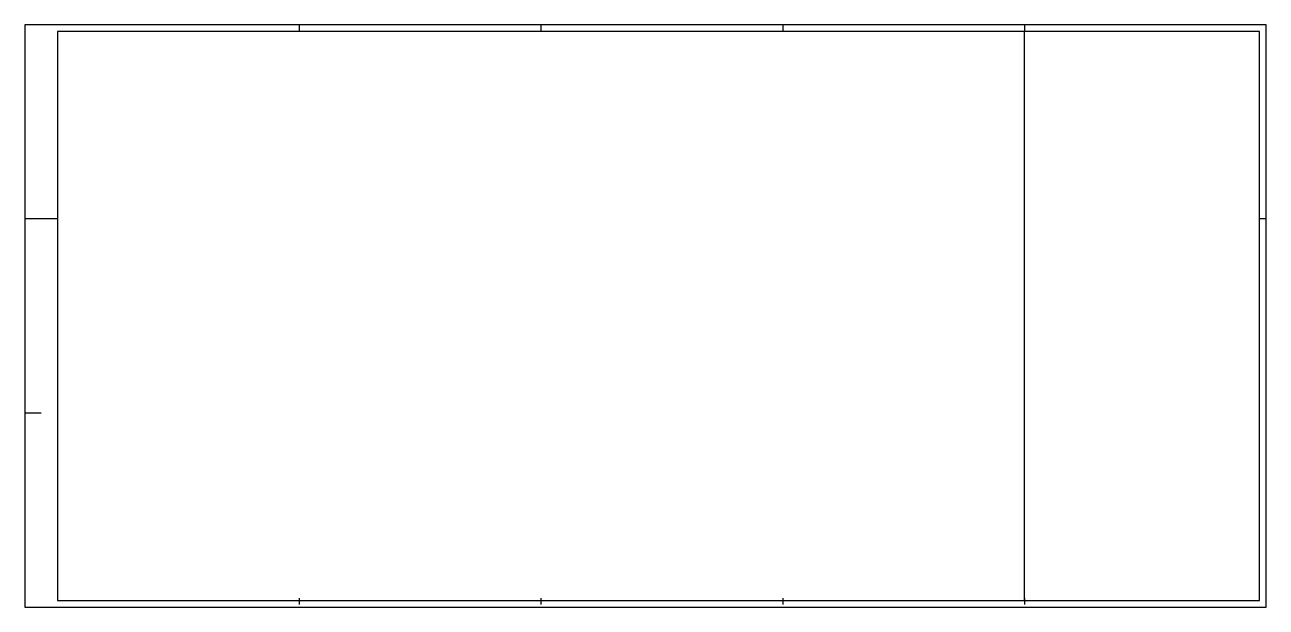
# Paper-space layout '02_DIAG-ITED' of a CAD drawing. Header units: millimetres. Extents: x 0 to 95, y 0 to 44.5.
import ezdxf

# ---------------------------------------------------------------- set-up
doc = ezdxf.new("R2010")
doc.units = ezdxf.units.MM
doc.layers.add('00_FOLHA', color=7, linetype='Continuous')
doc.layers.add('00_VPORTS', color=7, linetype='Continuous', plot=False)

psp = doc.layouts.new('02_DIAG-ITED')

# ---------------------------------------------------------------- linework, layer by layer
at = {"layer": '00_FOLHA'}
for p, q in [((21, 44.55), (21, 44.05)), ((39.5, 44.55), (39.5, 44.05)), ((58, 44.55), (58, 44.05)), ((76.5, 44.55), (76.5, 44.05)), ((76.5, 0.5), (76.5, 44.05)), ((1.25, 14.85), (0, 14.85)), ((21, 0.7), (21, 0.2)), ((39.5, 0.7), (39.5, 0.2)), ((58, 0.7), (58, 0.2)), ((76.5, 0.7), (76.5, 0.2))]:
    psp.add_line(p, q, dxfattribs=at)
at = {"layer": '00_FOLHA', "ltscale": 0.03}
for p, q in [((2.5, 29.7), (0, 29.7)), ((95, 29.7), (94.5, 29.7))]:
    psp.add_line(p, q, dxfattribs=at)
at = {"layer": '00_FOLHA', "linetype": 'Continuous'}
psp.add_lwpolyline([(0, 0), (95, 0), (95, 44.55), (0, 44.55)], close=True, dxfattribs=at)
at = {"layer": '00_FOLHA'}
for points in [[(0, 44.55), (0, 0), (95, 0), (95, 44.55)], [(2.5, 44.05), (2.5, 0.5), (94.5, 0.5), (94.5, 44.05)]]:
    psp.add_lwpolyline(points, close=True, dxfattribs=at)

# ---------------------------------------------------------------- viewports
at = {"layer": '00_VPORTS'}
psp.add_viewport(center=(39.5, 22.275), size=(74, 43.55), view_center_point=(247.445, -533.394), view_height=43.55, dxfattribs=at)

doc.saveas('drawing.dxf')
